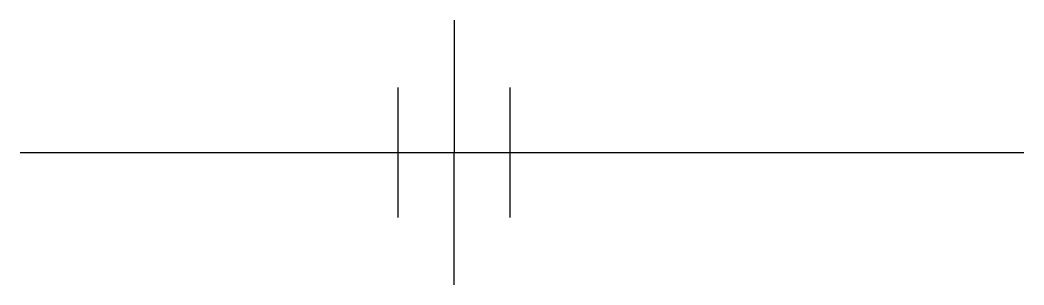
# Model space of a CAD drawing. Header units: metres. Extents: x 22827 to 25691, y -106477 to -105720.
import ezdxf

# ---------------------------------------------------------------- set-up
doc = ezdxf.new("R2010")
doc.units = ezdxf.units.M
doc.layers.add('G', color=3, linetype='Continuous')

msp = doc.modelspace()

# ---------------------------------------------------------------- linework, layer by layer
at = {"layer": 'G'}
for p, q in [((24065.02, -105720.35), (24065.02, -106098.86)), ((23905.4, -106284.74), (23905.4, -105912.99)), ((24224.63, -106284.74), (24224.63, -105912.99)), ((22826.62, -106098.86), (25690.98, -106098.86)), ((24065.02, -106477.37), (24065.02, -106098.86))]:
    msp.add_line(p, q, dxfattribs=at)

doc.saveas('drawing.dxf')
